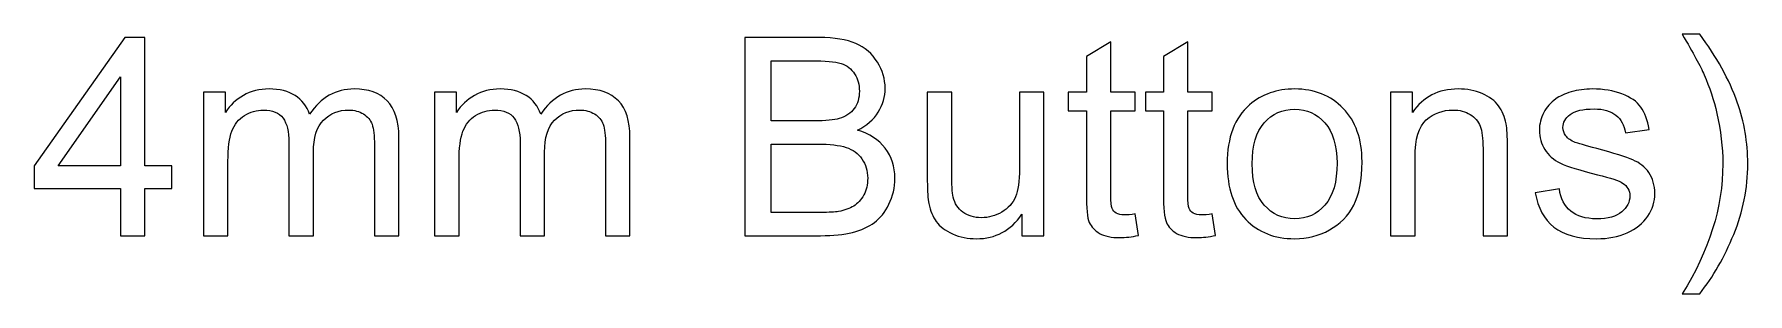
# Model space of a CAD drawing. Header units: millimetres. Extents: x 198 to 2216, y -826 to 151.
# Drawn here: x 1577.8 to 1734.7, y -225.5 to -201.6 of the extents above; entities that cross this region are included whole.
import ezdxf

# ---------------------------------------------------------------- set-up
doc = ezdxf.new("R2010")
doc.units = ezdxf.units.MM
doc.header["$MEASUREMENT"] = 0
doc.layers.add('Layer 1', color=7, linetype='Continuous')

msp = doc.modelspace()

# ---------------------------------------------------------------- linework, layer by layer
at = {"layer": 'Layer 1', "color": 250}
for points, knots in [([(1585.6859, -220.135), (1585.6859, -220.135), (1585.6859, -215.7916), (1585.6859, -215.7916), (1585.6859, -215.7916), (1577.7865, -215.7916), (1577.7865, -215.7916), (1577.7865, -215.7916), (1577.7865, -213.7342), (1577.7865, -213.7342), (1577.7865, -213.7342), (1586.0923, -201.9486), (1586.0923, -201.9486), (1586.0923, -201.9486), (1587.9211, -201.9486), (1587.9211, -201.9486), (1587.9211, -201.9486), (1587.9211, -213.7342), (1587.9211, -213.7342), (1587.9211, -213.7342), (1590.3849, -213.7342), (1590.3849, -213.7342), (1590.3849, -213.7342), (1590.3849, -215.7916), (1590.3849, -215.7916), (1590.3849, -215.7916), (1587.9211, -215.7916), (1587.9211, -215.7916), (1587.9211, -215.7916), (1587.9211, -220.135), (1587.9211, -220.135), (1587.9211, -220.135), (1585.6859, -220.135), (1585.6859, -220.135)], [0, 0, 0, 0, 0.09090909, 0.09090909, 0.09090909, 0.18181818, 0.18181818, 0.18181818, 0.27272727, 0.27272727, 0.27272727, 0.36363636, 0.36363636, 0.36363636, 0.45454545, 0.45454545, 0.45454545, 0.54545455, 0.54545455, 0.54545455, 0.63636364, 0.63636364, 0.63636364, 0.72727273, 0.72727273, 0.72727273, 0.81818182, 0.81818182, 0.81818182, 0.90909091, 0.90909091, 0.90909091, 1, 1, 1, 1]), ([(1642.8359, -220.135), (1642.8359, -220.135), (1642.8359, -201.9486), (1642.8359, -201.9486), (1642.8359, -201.9486), (1649.66, -201.9486), (1649.66, -201.9486), (1651.0486, -201.9486), (1652.1619, -202.1306), (1653.0044, -202.4989), (1653.8426, -202.8672), (1654.4987, -203.4345), (1654.9729, -204.2007), (1655.4512, -204.9627), (1655.6883, -205.7628), (1655.6883, -206.601), (1655.6883, -207.3757), (1655.4766, -208.1081), (1655.0575, -208.7939), (1654.6384, -209.4797), (1654.0034, -210.0343), (1653.1525, -210.4576), (1654.2532, -210.7793), (1655.0999, -211.3297), (1655.6883, -212.1086), (1656.281, -212.8833), (1656.5773, -213.8019), (1656.5773, -214.8603), (1656.5773, -215.7154), (1656.3953, -216.507), (1656.0354, -217.2394), (1655.6756, -217.9718), (1655.2311, -218.5348), (1654.7019, -218.9327), (1654.1728, -219.3264), (1653.5081, -219.627), (1652.7123, -219.8302), (1651.9122, -220.0334), (1650.9343, -220.135), (1649.7743, -220.135), (1649.7743, -220.135), (1642.8359, -220.135), (1642.8359, -220.135)], [0, 0, 0, 0, 0.07142857, 0.07142857, 0.07142857, 0.14285714, 0.14285714, 0.14285714, 0.21428571, 0.21428571, 0.21428571, 0.28571429, 0.28571429, 0.28571429, 0.35714286, 0.35714286, 0.35714286, 0.42857143, 0.42857143, 0.42857143, 0.5, 0.5, 0.5, 0.57142857, 0.57142857, 0.57142857, 0.64285714, 0.64285714, 0.64285714, 0.71428571, 0.71428571, 0.71428571, 0.78571429, 0.78571429, 0.78571429, 0.85714286, 0.85714286, 0.85714286, 0.92857143, 0.92857143, 0.92857143, 1, 1, 1, 1]), ([(1678.5779, -218.1411), (1678.5779, -218.1411), (1678.8827, -220.1138), (1678.8827, -220.1138), (1678.2562, -220.2451), (1677.6931, -220.3128), (1677.2021, -220.3128), (1676.3935, -220.3128), (1675.767, -220.1858), (1675.3182, -219.9276), (1674.8737, -219.6693), (1674.5605, -219.3349), (1674.3784, -218.9158), (1674.1964, -218.4967), (1674.1075, -217.6162), (1674.1075, -216.2742), (1674.1075, -216.2742), (1674.1075, -208.6796), (1674.1075, -208.6796), (1674.1075, -208.6796), (1672.4565, -208.6796), (1672.4565, -208.6796), (1672.4565, -208.6796), (1672.4565, -206.9524), (1672.4565, -206.9524), (1672.4565, -206.9524), (1674.1075, -206.9524), (1674.1075, -206.9524), (1674.1075, -206.9524), (1674.1075, -203.6927), (1674.1075, -203.6927), (1674.1075, -203.6927), (1676.3427, -202.3508), (1676.3427, -202.3508), (1676.3427, -202.3508), (1676.3427, -206.9524), (1676.3427, -206.9524), (1676.3427, -206.9524), (1678.5779, -206.9524), (1678.5779, -206.9524), (1678.5779, -206.9524), (1678.5779, -208.6796), (1678.5779, -208.6796), (1678.5779, -208.6796), (1676.3427, -208.6796), (1676.3427, -208.6796), (1676.3427, -208.6796), (1676.3427, -216.4012), (1676.3427, -216.4012), (1676.3427, -217.0404), (1676.3808, -217.4511), (1676.4612, -217.6331), (1676.5374, -217.8151), (1676.6644, -217.9591), (1676.8422, -218.0691), (1677.02, -218.175), (1677.274, -218.23), (1677.6042, -218.23), (1677.8498, -218.23), (1678.1757, -218.2004), (1678.5779, -218.1411)], [0, 0, 0, 0, 0.05, 0.05, 0.05, 0.1, 0.1, 0.1, 0.15, 0.15, 0.15, 0.2, 0.2, 0.2, 0.25, 0.25, 0.25, 0.3, 0.3, 0.3, 0.35, 0.35, 0.35, 0.4, 0.4, 0.4, 0.45, 0.45, 0.45, 0.5, 0.5, 0.5, 0.55, 0.55, 0.55, 0.6, 0.6, 0.6, 0.65, 0.65, 0.65, 0.7, 0.7, 0.7, 0.75, 0.75, 0.75, 0.8, 0.8, 0.8, 0.85, 0.85, 0.85, 0.9, 0.9, 0.9, 0.95, 0.95, 0.95, 1, 1, 1, 1]), ([(1685.6349, -218.1411), (1685.6349, -218.1411), (1685.9397, -220.1138), (1685.9397, -220.1138), (1685.3132, -220.2451), (1684.7501, -220.3128), (1684.2591, -220.3128), (1683.4505, -220.3128), (1682.824, -220.1858), (1682.3752, -219.9276), (1681.9307, -219.6693), (1681.6175, -219.3349), (1681.4354, -218.9158), (1681.2534, -218.4967), (1681.1645, -217.6162), (1681.1645, -216.2742), (1681.1645, -216.2742), (1681.1645, -208.6796), (1681.1645, -208.6796), (1681.1645, -208.6796), (1679.5135, -208.6796), (1679.5135, -208.6796), (1679.5135, -208.6796), (1679.5135, -206.9524), (1679.5135, -206.9524), (1679.5135, -206.9524), (1681.1645, -206.9524), (1681.1645, -206.9524), (1681.1645, -206.9524), (1681.1645, -203.6927), (1681.1645, -203.6927), (1681.1645, -203.6927), (1683.3997, -202.3508), (1683.3997, -202.3508), (1683.3997, -202.3508), (1683.3997, -206.9524), (1683.3997, -206.9524), (1683.3997, -206.9524), (1685.6349, -206.9524), (1685.6349, -206.9524), (1685.6349, -206.9524), (1685.6349, -208.6796), (1685.6349, -208.6796), (1685.6349, -208.6796), (1683.3997, -208.6796), (1683.3997, -208.6796), (1683.3997, -208.6796), (1683.3997, -216.4012), (1683.3997, -216.4012), (1683.3997, -217.0404), (1683.4378, -217.4511), (1683.5182, -217.6331), (1683.5944, -217.8151), (1683.7214, -217.9591), (1683.8992, -218.0691), (1684.077, -218.175), (1684.331, -218.23), (1684.6612, -218.23), (1684.9068, -218.23), (1685.2327, -218.2004), (1685.6349, -218.1411)], [0, 0, 0, 0, 0.05, 0.05, 0.05, 0.1, 0.1, 0.1, 0.15, 0.15, 0.15, 0.2, 0.2, 0.2, 0.25, 0.25, 0.25, 0.3, 0.3, 0.3, 0.35, 0.35, 0.35, 0.4, 0.4, 0.4, 0.45, 0.45, 0.45, 0.5, 0.5, 0.5, 0.55, 0.55, 0.55, 0.6, 0.6, 0.6, 0.65, 0.65, 0.65, 0.7, 0.7, 0.7, 0.75, 0.75, 0.75, 0.8, 0.8, 0.8, 0.85, 0.85, 0.85, 0.9, 0.9, 0.9, 0.95, 0.95, 0.95, 1, 1, 1, 1]), ([(1730.2669, -225.469), (1730.2669, -225.469), (1728.6667, -225.469), (1728.6667, -225.469), (1731.139, -221.5024), (1732.3751, -217.5315), (1732.3751, -213.5564), (1732.3751, -212.0028), (1732.1973, -210.4618), (1731.8417, -208.9336), (1731.5623, -207.6932), (1731.1686, -206.5037), (1730.6648, -205.3607), (1730.3431, -204.6198), (1729.6742, -203.3795), (1728.6667, -201.6438), (1728.6667, -201.6438), (1730.2669, -201.6438), (1730.2669, -201.6438), (1731.8163, -203.7181), (1732.9635, -205.8009), (1733.7086, -207.8922), (1734.3436, -209.6914), (1734.6611, -211.5752), (1734.6611, -213.5437), (1734.6611, -215.7747), (1734.2335, -217.9337), (1733.3784, -220.0165), (1732.5275, -222.0993), (1731.4903, -223.9154), (1730.2669, -225.469)], [0, 0, 0, 0, 0.1, 0.1, 0.1, 0.2, 0.2, 0.2, 0.3, 0.3, 0.3, 0.4, 0.4, 0.4, 0.5, 0.5, 0.5, 0.6, 0.6, 0.6, 0.7, 0.7, 0.7, 0.8, 0.8, 0.8, 0.9, 0.9, 0.9, 1, 1, 1, 1]), ([(1645.2489, -209.594), (1645.2489, -209.594), (1649.1817, -209.594), (1649.1817, -209.594), (1650.2485, -209.594), (1651.0147, -209.522), (1651.4761, -209.3823), (1652.09, -209.2003), (1652.5514, -208.8955), (1652.8604, -208.4722), (1653.1695, -208.0488), (1653.3261, -207.5197), (1653.3261, -206.8804), (1653.3261, -206.2751), (1653.1822, -205.7417), (1652.8901, -205.2845), (1652.6022, -204.823), (1652.1873, -204.5055), (1651.6497, -204.3362), (1651.1121, -204.1669), (1650.1892, -204.0822), (1648.8853, -204.0822), (1648.8853, -204.0822), (1645.2489, -204.0822), (1645.2489, -204.0822), (1645.2489, -204.0822), (1645.2489, -209.594), (1645.2489, -209.594)], [0, 0, 0, 0, 0.11111111, 0.11111111, 0.11111111, 0.22222222, 0.22222222, 0.22222222, 0.33333333, 0.33333333, 0.33333333, 0.44444444, 0.44444444, 0.44444444, 0.55555556, 0.55555556, 0.55555556, 0.66666667, 0.66666667, 0.66666667, 0.77777778, 0.77777778, 0.77777778, 0.88888889, 0.88888889, 0.88888889, 1, 1, 1, 1]), ([(1585.6859, -213.7342), (1585.6859, -213.7342), (1585.6859, -205.5512), (1585.6859, -205.5512), (1585.6859, -205.5512), (1579.9836, -213.7342), (1579.9836, -213.7342), (1579.9836, -213.7342), (1585.6859, -213.7342), (1585.6859, -213.7342)], [0, 0, 0, 0, 0.33333333, 0.33333333, 0.33333333, 0.66666667, 0.66666667, 0.66666667, 1, 1, 1, 1]), ([(1593.2847, -220.135), (1593.2847, -220.135), (1593.2847, -206.9524), (1593.2847, -206.9524), (1593.2847, -206.9524), (1595.2913, -206.9524), (1595.2913, -206.9524), (1595.2913, -206.9524), (1595.2913, -208.8151), (1595.2913, -208.8151), (1595.7019, -208.1716), (1596.2523, -207.6509), (1596.9381, -207.2614), (1597.6239, -206.8677), (1598.4028, -206.673), (1599.2791, -206.673), (1600.2528, -206.673), (1601.0529, -206.8762), (1601.6752, -207.2784), (1602.2975, -207.6848), (1602.7377, -208.2478), (1602.9917, -208.9759), (1604.0416, -207.4392), (1605.4005, -206.673), (1607.0769, -206.673), (1608.3892, -206.673), (1609.401, -207.0328), (1610.1037, -207.7567), (1610.8107, -208.4806), (1611.1663, -209.594), (1611.1663, -211.0968), (1611.1663, -211.0968), (1611.1663, -220.135), (1611.1663, -220.135), (1611.1663, -220.135), (1608.9311, -220.135), (1608.9311, -220.135), (1608.9311, -220.135), (1608.9311, -211.8377), (1608.9311, -211.8377), (1608.9311, -210.9487), (1608.8549, -210.3052), (1608.711, -209.9115), (1608.567, -209.5178), (1608.3046, -209.2045), (1607.9193, -208.9632), (1607.5383, -208.7219), (1607.0896, -208.6034), (1606.5774, -208.6034), (1605.646, -208.6034), (1604.8756, -208.9124), (1604.2617, -209.5263), (1603.6479, -210.1443), (1603.3431, -211.1307), (1603.3431, -212.4854), (1603.3431, -212.4854), (1603.3431, -220.135), (1603.3431, -220.135), (1603.3431, -220.135), (1601.1079, -220.135), (1601.1079, -220.135), (1601.1079, -220.135), (1601.1079, -211.5794), (1601.1079, -211.5794), (1601.1079, -210.5888), (1600.9259, -209.8438), (1600.5618, -209.3485), (1600.1977, -208.8532), (1599.6008, -208.6034), (1598.7753, -208.6034), (1598.1488, -208.6034), (1597.5688, -208.7685), (1597.0354, -209.0987), (1596.502, -209.4289), (1596.1168, -209.9115), (1595.8755, -210.5507), (1595.6384, -211.1857), (1595.5199, -212.1044), (1595.5199, -213.3024), (1595.5199, -213.3024), (1595.5199, -220.135), (1595.5199, -220.135), (1595.5199, -220.135), (1593.2847, -220.135), (1593.2847, -220.135)], [0, 0, 0, 0, 0.03571429, 0.03571429, 0.03571429, 0.07142857, 0.07142857, 0.07142857, 0.10714286, 0.10714286, 0.10714286, 0.14285714, 0.14285714, 0.14285714, 0.17857143, 0.17857143, 0.17857143, 0.21428571, 0.21428571, 0.21428571, 0.25, 0.25, 0.25, 0.28571429, 0.28571429, 0.28571429, 0.32142857, 0.32142857, 0.32142857, 0.35714286, 0.35714286, 0.35714286, 0.39285714, 0.39285714, 0.39285714, 0.42857143, 0.42857143, 0.42857143, 0.46428571, 0.46428571, 0.46428571, 0.5, 0.5, 0.5, 0.53571429, 0.53571429, 0.53571429, 0.57142857, 0.57142857, 0.57142857, 0.60714286, 0.60714286, 0.60714286, 0.64285714, 0.64285714, 0.64285714, 0.67857143, 0.67857143, 0.67857143, 0.71428571, 0.71428571, 0.71428571, 0.75, 0.75, 0.75, 0.78571429, 0.78571429, 0.78571429, 0.82142857, 0.82142857, 0.82142857, 0.85714286, 0.85714286, 0.85714286, 0.89285714, 0.89285714, 0.89285714, 0.92857143, 0.92857143, 0.92857143, 0.96428571, 0.96428571, 0.96428571, 1, 1, 1, 1]), ([(1614.4429, -220.135), (1614.4429, -220.135), (1614.4429, -206.9524), (1614.4429, -206.9524), (1614.4429, -206.9524), (1616.4495, -206.9524), (1616.4495, -206.9524), (1616.4495, -206.9524), (1616.4495, -208.8151), (1616.4495, -208.8151), (1616.8601, -208.1716), (1617.4105, -207.6509), (1618.0963, -207.2614), (1618.7821, -206.8677), (1619.561, -206.673), (1620.4373, -206.673), (1621.411, -206.673), (1622.2111, -206.8762), (1622.8334, -207.2784), (1623.4557, -207.6848), (1623.8959, -208.2478), (1624.1499, -208.9759), (1625.1998, -207.4392), (1626.5587, -206.673), (1628.2351, -206.673), (1629.5474, -206.673), (1630.5592, -207.0328), (1631.2619, -207.7567), (1631.9689, -208.4806), (1632.3245, -209.594), (1632.3245, -211.0968), (1632.3245, -211.0968), (1632.3245, -220.135), (1632.3245, -220.135), (1632.3245, -220.135), (1630.0893, -220.135), (1630.0893, -220.135), (1630.0893, -220.135), (1630.0893, -211.8377), (1630.0893, -211.8377), (1630.0893, -210.9487), (1630.0131, -210.3052), (1629.8692, -209.9115), (1629.7252, -209.5178), (1629.4628, -209.2045), (1629.0775, -208.9632), (1628.6965, -208.7219), (1628.2478, -208.6034), (1627.7356, -208.6034), (1626.8042, -208.6034), (1626.0338, -208.9124), (1625.4199, -209.5263), (1624.8061, -210.1443), (1624.5013, -211.1307), (1624.5013, -212.4854), (1624.5013, -212.4854), (1624.5013, -220.135), (1624.5013, -220.135), (1624.5013, -220.135), (1622.2661, -220.135), (1622.2661, -220.135), (1622.2661, -220.135), (1622.2661, -211.5794), (1622.2661, -211.5794), (1622.2661, -210.5888), (1622.0841, -209.8438), (1621.72, -209.3485), (1621.3559, -208.8532), (1620.759, -208.6034), (1619.9335, -208.6034), (1619.307, -208.6034), (1618.727, -208.7685), (1618.1936, -209.0987), (1617.6602, -209.4289), (1617.275, -209.9115), (1617.0337, -210.5507), (1616.7966, -211.1857), (1616.6781, -212.1044), (1616.6781, -213.3024), (1616.6781, -213.3024), (1616.6781, -220.135), (1616.6781, -220.135), (1616.6781, -220.135), (1614.4429, -220.135), (1614.4429, -220.135)], [0, 0, 0, 0, 0.03571429, 0.03571429, 0.03571429, 0.07142857, 0.07142857, 0.07142857, 0.10714286, 0.10714286, 0.10714286, 0.14285714, 0.14285714, 0.14285714, 0.17857143, 0.17857143, 0.17857143, 0.21428571, 0.21428571, 0.21428571, 0.25, 0.25, 0.25, 0.28571429, 0.28571429, 0.28571429, 0.32142857, 0.32142857, 0.32142857, 0.35714286, 0.35714286, 0.35714286, 0.39285714, 0.39285714, 0.39285714, 0.42857143, 0.42857143, 0.42857143, 0.46428571, 0.46428571, 0.46428571, 0.5, 0.5, 0.5, 0.53571429, 0.53571429, 0.53571429, 0.57142857, 0.57142857, 0.57142857, 0.60714286, 0.60714286, 0.60714286, 0.64285714, 0.64285714, 0.64285714, 0.67857143, 0.67857143, 0.67857143, 0.71428571, 0.71428571, 0.71428571, 0.75, 0.75, 0.75, 0.78571429, 0.78571429, 0.78571429, 0.82142857, 0.82142857, 0.82142857, 0.85714286, 0.85714286, 0.85714286, 0.89285714, 0.89285714, 0.89285714, 0.92857143, 0.92857143, 0.92857143, 0.96428571, 0.96428571, 0.96428571, 1, 1, 1, 1]), ([(1668.2105, -220.135), (1668.2105, -220.135), (1668.2105, -218.175), (1668.2105, -218.175), (1667.186, -219.6693), (1665.7975, -220.4144), (1664.0407, -220.4144), (1663.266, -220.4144), (1662.5421, -220.2662), (1661.869, -219.9699), (1661.1959, -219.6693), (1660.6963, -219.2968), (1660.3704, -218.8481), (1660.0444, -218.3951), (1659.8158, -217.8448), (1659.6846, -217.1928), (1659.5957, -216.7526), (1659.5491, -216.0583), (1659.5491, -215.11), (1659.5491, -215.11), (1659.5491, -206.9524), (1659.5491, -206.9524), (1659.5491, -206.9524), (1661.7843, -206.9524), (1661.7843, -206.9524), (1661.7843, -206.9524), (1661.7843, -214.2464), (1661.7843, -214.2464), (1661.7843, -215.4106), (1661.8309, -216.198), (1661.9198, -216.6002), (1662.0595, -217.1886), (1662.3558, -217.6458), (1662.813, -217.9802), (1663.266, -218.3147), (1663.8248, -218.484), (1664.4936, -218.484), (1665.1625, -218.484), (1665.789, -218.3147), (1666.3732, -217.9718), (1666.9574, -217.6289), (1667.3723, -217.159), (1667.6178, -216.5705), (1667.8591, -215.9821), (1667.9819, -215.1227), (1667.9819, -214.0009), (1667.9819, -214.0009), (1667.9819, -206.9524), (1667.9819, -206.9524), (1667.9819, -206.9524), (1670.2171, -206.9524), (1670.2171, -206.9524), (1670.2171, -206.9524), (1670.2171, -220.135), (1670.2171, -220.135), (1670.2171, -220.135), (1668.2105, -220.135), (1668.2105, -220.135)], [0, 0, 0, 0, 0.05263158, 0.05263158, 0.05263158, 0.10526316, 0.10526316, 0.10526316, 0.15789474, 0.15789474, 0.15789474, 0.21052632, 0.21052632, 0.21052632, 0.26315789, 0.26315789, 0.26315789, 0.31578947, 0.31578947, 0.31578947, 0.36842105, 0.36842105, 0.36842105, 0.42105263, 0.42105263, 0.42105263, 0.47368421, 0.47368421, 0.47368421, 0.52631579, 0.52631579, 0.52631579, 0.57894737, 0.57894737, 0.57894737, 0.63157895, 0.63157895, 0.63157895, 0.68421053, 0.68421053, 0.68421053, 0.73684211, 0.73684211, 0.73684211, 0.78947368, 0.78947368, 0.78947368, 0.84210526, 0.84210526, 0.84210526, 0.89473684, 0.89473684, 0.89473684, 0.94736842, 0.94736842, 0.94736842, 1, 1, 1, 1]), ([(1687.0023, -213.5437), (1687.0023, -211.1095), (1687.6796, -209.3061), (1689.0385, -208.1335), (1690.1688, -207.1598), (1691.5531, -206.673), (1693.183, -206.673), (1694.9906, -206.673), (1696.4723, -207.2657), (1697.6237, -208.451), (1698.771, -209.6321), (1699.3467, -211.2704), (1699.3467, -213.3574), (1699.3467, -215.0508), (1699.0927, -216.38), (1698.5847, -217.3495), (1698.0767, -218.3189), (1697.3359, -219.0724), (1696.3622, -219.6101), (1695.3928, -220.1477), (1694.3302, -220.4144), (1693.183, -220.4144), (1691.3372, -220.4144), (1689.8471, -219.826), (1688.7083, -218.6449), (1687.5696, -217.4638), (1687.0023, -215.762), (1687.0023, -213.5437)], [0, 0, 0, 0, 0.11111111, 0.11111111, 0.11111111, 0.22222222, 0.22222222, 0.22222222, 0.33333333, 0.33333333, 0.33333333, 0.44444444, 0.44444444, 0.44444444, 0.55555556, 0.55555556, 0.55555556, 0.66666667, 0.66666667, 0.66666667, 0.77777778, 0.77777778, 0.77777778, 0.88888889, 0.88888889, 0.88888889, 1, 1, 1, 1]), ([(1701.9671, -220.135), (1701.9671, -220.135), (1701.9671, -206.9524), (1701.9671, -206.9524), (1701.9671, -206.9524), (1703.9737, -206.9524), (1703.9737, -206.9524), (1703.9737, -206.9524), (1703.9737, -208.8235), (1703.9737, -208.8235), (1704.9389, -207.3884), (1706.3359, -206.673), (1708.1605, -206.673), (1708.9563, -206.673), (1709.6845, -206.8169), (1710.3491, -207.1006), (1711.0137, -207.3842), (1711.5133, -207.761), (1711.8435, -208.2224), (1712.1737, -208.6838), (1712.4065, -209.2342), (1712.5377, -209.8692), (1712.6182, -210.284), (1712.6605, -211.0079), (1712.6605, -212.0409), (1712.6605, -212.0409), (1712.6605, -220.135), (1712.6605, -220.135), (1712.6605, -220.135), (1710.4253, -220.135), (1710.4253, -220.135), (1710.4253, -220.135), (1710.4253, -212.1255), (1710.4253, -212.1255), (1710.4253, -211.2154), (1710.3406, -210.5338), (1710.1671, -210.0851), (1709.9935, -209.6363), (1709.6845, -209.2765), (1709.2442, -209.0056), (1708.8039, -208.7389), (1708.2832, -208.6034), (1707.6906, -208.6034), (1706.7423, -208.6034), (1705.9253, -208.904), (1705.2352, -209.5093), (1704.5452, -210.1105), (1704.2023, -211.2577), (1704.2023, -212.9426), (1704.2023, -212.9426), (1704.2023, -220.135), (1704.2023, -220.135), (1704.2023, -220.135), (1701.9671, -220.135), (1701.9671, -220.135)], [0, 0, 0, 0, 0.05555556, 0.05555556, 0.05555556, 0.11111111, 0.11111111, 0.11111111, 0.16666667, 0.16666667, 0.16666667, 0.22222222, 0.22222222, 0.22222222, 0.27777778, 0.27777778, 0.27777778, 0.33333333, 0.33333333, 0.33333333, 0.38888889, 0.38888889, 0.38888889, 0.44444444, 0.44444444, 0.44444444, 0.5, 0.5, 0.5, 0.55555556, 0.55555556, 0.55555556, 0.61111111, 0.61111111, 0.61111111, 0.66666667, 0.66666667, 0.66666667, 0.72222222, 0.72222222, 0.72222222, 0.77777778, 0.77777778, 0.77777778, 0.83333333, 0.83333333, 0.83333333, 0.88888889, 0.88888889, 0.88888889, 0.94444444, 0.94444444, 0.94444444, 1, 1, 1, 1]), ([(1715.2047, -216.198), (1715.2047, -216.198), (1717.4145, -215.8424), (1717.4145, -215.8424), (1717.5373, -216.7272), (1717.8844, -217.4045), (1718.4517, -217.8786), (1719.0189, -218.3485), (1719.8148, -218.5856), (1720.8308, -218.5856), (1721.8595, -218.5856), (1722.6215, -218.3782), (1723.121, -217.9591), (1723.6163, -217.5442), (1723.8661, -217.0531), (1723.8661, -216.4901), (1723.8661, -215.9863), (1723.6417, -215.5884), (1723.1972, -215.3005), (1722.884, -215.1016), (1722.122, -214.8518), (1720.9112, -214.5428), (1719.2772, -214.1321), (1718.1469, -213.7765), (1717.5119, -213.476), (1716.8811, -213.1712), (1716.4027, -212.7563), (1716.0768, -212.2229), (1715.7508, -211.6937), (1715.5857, -211.1053), (1715.5857, -210.4618), (1715.5857, -209.8734), (1715.7212, -209.3315), (1715.9879, -208.832), (1716.2588, -208.3325), (1716.6229, -207.9176), (1717.0843, -207.5874), (1717.4314, -207.3334), (1717.9056, -207.1175), (1718.5025, -206.9397), (1719.1036, -206.7619), (1719.7428, -206.673), (1720.4286, -206.673), (1721.4616, -206.673), (1722.3675, -206.8212), (1723.1464, -207.1217), (1723.9296, -207.4181), (1724.5053, -207.8245), (1724.8779, -208.3325), (1725.2462, -208.8447), (1725.5044, -209.5263), (1725.6441, -210.3814), (1725.6441, -210.3814), (1723.4597, -210.6862), (1723.4597, -210.6862), (1723.3623, -210.0004), (1723.0745, -209.4628), (1722.6003, -209.0775), (1722.1262, -208.6923), (1721.4573, -208.5018), (1720.5895, -208.5018), (1719.5693, -208.5018), (1718.8369, -208.6711), (1718.4009, -209.0098), (1717.9648, -209.3485), (1717.7447, -209.7464), (1717.7447, -210.1994), (1717.7447, -210.4872), (1717.8336, -210.7497), (1718.0156, -210.9825), (1718.1977, -211.2196), (1718.4813, -211.4186), (1718.8708, -211.5752), (1719.0951, -211.6599), (1719.7471, -211.8504), (1720.8393, -212.1467), (1722.4141, -212.5658), (1723.5147, -212.9129), (1724.1413, -213.1796), (1724.7678, -213.4463), (1725.2589, -213.84), (1725.6145, -214.348), (1725.9743, -214.8603), (1726.1521, -215.4953), (1726.1521, -216.2573), (1726.1521, -216.9981), (1725.9362, -217.6966), (1725.5002, -218.3528), (1725.0641, -219.0089), (1724.4376, -219.5169), (1723.6206, -219.8768), (1722.7993, -220.2366), (1721.8722, -220.4144), (1720.8393, -220.4144), (1719.129, -220.4144), (1717.8209, -220.0588), (1716.9234, -219.3518), (1716.026, -218.6406), (1715.4545, -217.5908), (1715.2047, -216.198)], [0, 0, 0, 0, 0.03030303, 0.03030303, 0.03030303, 0.06060606, 0.06060606, 0.06060606, 0.09090909, 0.09090909, 0.09090909, 0.12121212, 0.12121212, 0.12121212, 0.15151515, 0.15151515, 0.15151515, 0.18181818, 0.18181818, 0.18181818, 0.21212121, 0.21212121, 0.21212121, 0.24242424, 0.24242424, 0.24242424, 0.27272727, 0.27272727, 0.27272727, 0.3030303, 0.3030303, 0.3030303, 0.33333333, 0.33333333, 0.33333333, 0.36363636, 0.36363636, 0.36363636, 0.39393939, 0.39393939, 0.39393939, 0.42424242, 0.42424242, 0.42424242, 0.45454545, 0.45454545, 0.45454545, 0.48484848, 0.48484848, 0.48484848, 0.51515152, 0.51515152, 0.51515152, 0.54545455, 0.54545455, 0.54545455, 0.57575758, 0.57575758, 0.57575758, 0.60606061, 0.60606061, 0.60606061, 0.63636364, 0.63636364, 0.63636364, 0.66666667, 0.66666667, 0.66666667, 0.6969697, 0.6969697, 0.6969697, 0.72727273, 0.72727273, 0.72727273, 0.75757576, 0.75757576, 0.75757576, 0.78787879, 0.78787879, 0.78787879, 0.81818182, 0.81818182, 0.81818182, 0.84848485, 0.84848485, 0.84848485, 0.87878788, 0.87878788, 0.87878788, 0.90909091, 0.90909091, 0.90909091, 0.93939394, 0.93939394, 0.93939394, 0.96969697, 0.96969697, 0.96969697, 1, 1, 1, 1]), ([(1689.2883, -213.5479), (1689.2883, -215.2328), (1689.6566, -216.4943), (1690.3932, -217.3283), (1691.134, -218.1665), (1692.0611, -218.5856), (1693.183, -218.5856), (1694.2921, -218.5856), (1695.215, -218.1665), (1695.9558, -217.3241), (1696.6924, -216.4816), (1697.0607, -215.1989), (1697.0607, -213.476), (1697.0607, -211.8504), (1696.6882, -210.6185), (1695.9473, -209.7845), (1695.2065, -208.9463), (1694.2836, -208.5272), (1693.183, -208.5272), (1692.0611, -208.5272), (1691.134, -208.9421), (1690.3932, -209.776), (1689.6566, -210.61), (1689.2883, -211.8673), (1689.2883, -213.5479)], [0, 0, 0, 0, 0.125, 0.125, 0.125, 0.25, 0.25, 0.25, 0.375, 0.375, 0.375, 0.5, 0.5, 0.5, 0.625, 0.625, 0.625, 0.75, 0.75, 0.75, 0.875, 0.875, 0.875, 1, 1, 1, 1]), ([(1645.2489, -218.0014), (1645.2489, -218.0014), (1649.7786, -218.0014), (1649.7786, -218.0014), (1650.5575, -218.0014), (1651.1036, -217.9718), (1651.4211, -217.9125), (1651.9714, -217.8151), (1652.4371, -217.65), (1652.8096, -217.4172), (1653.1822, -217.1844), (1653.487, -216.8457), (1653.7283, -216.4012), (1653.9696, -215.9567), (1654.0881, -215.4445), (1654.0881, -214.8645), (1654.0881, -214.1829), (1653.9145, -213.5945), (1653.5632, -213.0907), (1653.216, -212.587), (1652.7334, -212.2356), (1652.1154, -212.0324), (1651.5015, -211.8292), (1650.6125, -211.7276), (1649.4568, -211.7276), (1649.4568, -211.7276), (1645.2489, -211.7276), (1645.2489, -211.7276), (1645.2489, -211.7276), (1645.2489, -218.0014), (1645.2489, -218.0014)], [0, 0, 0, 0, 0.1, 0.1, 0.1, 0.2, 0.2, 0.2, 0.3, 0.3, 0.3, 0.4, 0.4, 0.4, 0.5, 0.5, 0.5, 0.6, 0.6, 0.6, 0.7, 0.7, 0.7, 0.8, 0.8, 0.8, 0.9, 0.9, 0.9, 1, 1, 1, 1])]:
    msp.add_open_spline(points, degree=3, knots=knots, dxfattribs=at)

doc.saveas('drawing.dxf')
